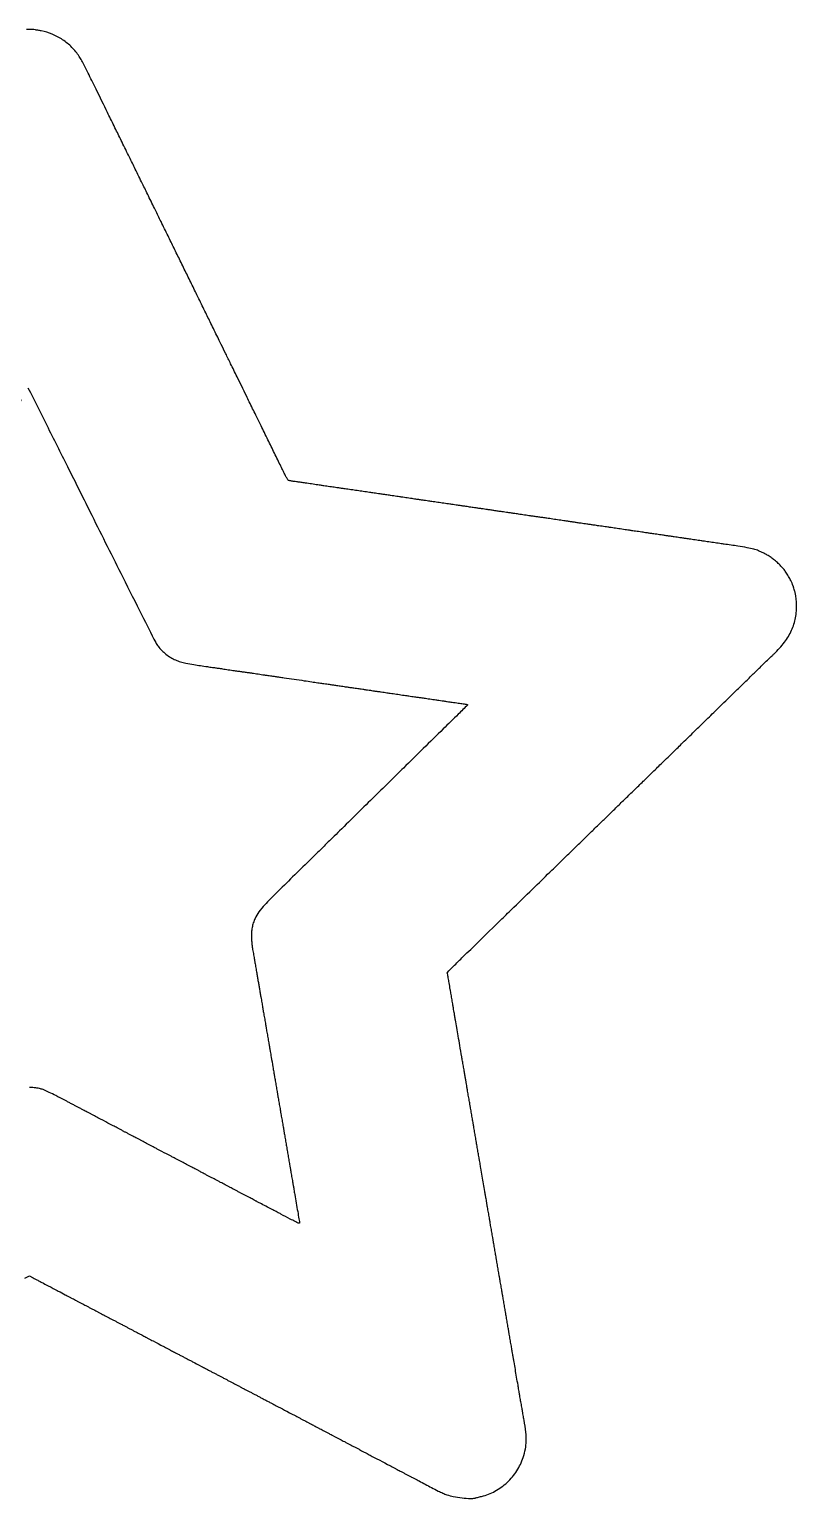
# Model space of a CAD drawing. Extents: x 28 to 2960, y 87 to 2895.
# Drawn here: x 1494 to 2960, y 87 to 2895 of the extents above; entities that cross this region are included whole.
import ezdxf

# ---------------------------------------------------------------- set-up
doc = ezdxf.new("R2010")
doc.units = 0

msp = doc.modelspace()

# ---------------------------------------------------------------- linework, layer by layer
for points in [[(1485.239285, 507.924642), (1493.97857, 512.5), (1499.739285, 509.391499, 0.002675), (1502.924066, 507.694918, 0.000602), (1508.360915, 504.84422, 0.000625), (1514.643351, 501.569787, 0.000605), (1521, 498.27653, -0.00062), (1531.105624, 493.040614, -0.00102), (1539.638685, 488.583896, -0.000862), (1549.094972, 483.599584, -0.000312), (1562.5, 476.493647, 0.000414), (1566.243452, 474.51024, 0.000212), (1570.940625, 472.029055, 0.000211), (1575.780021, 469.477983, 0.000318), (1580, 467.259139, -0.000277), (1584.255165, 465.022242, -0.000176), (1589.20625, 462.413785, -0.000177), (1594.062351, 459.850992, -0.000328), (1598, 457.767823, 0.000305), (1601.97115, 455.666698, 0.000158), (1606.940625, 453.043249, 0.000157), (1612.052334, 450.34882, 0.000238), (1616.5, 448.008892, -0.000414), (1620.840679, 445.723293, -0.00031), (1625.61875, 443.198538, -0.000313), (1630.114928, 440.815562, -0.000717), (1633.5, 439.012523, 0.001257), (1637.066113, 437.117989, 0.000426), (1642.2625, 434.379738, 0.000424), (1648.009583, 431.363764, 0.000487), (1653.5, 428.495232, -0.000535), (1658.917169, 425.664314, -0.000502), (1664.44375, 422.761617, -0.000499), (1669.340483, 420.177211, -0.001732), (1672.5, 418.491611, 0.001694), (1675.659494, 416.805716, 0.000488), (1680.55625, 414.220208, 0.000491), (1686.082831, 411.315972, 0.000523), (1691.5, 408.483232, -0.000241), (1697.063312, 405.578063, -0.000195), (1703.03125, 402.454965, -0.000197), (1708.534231, 399.569682, -0.00051), (1712.5, 397.483221, 0.000077), (1716.259936, 395.500888, 0.000038), (1721.014063, 392.995788, 0.000038), (1725.933839, 390.404363, 0.000056), (1730.25, 388.131926), (1734.688489, 385.795721), (1740, 383), (1745.311511, 380.204279, 0.002625), (1749.75, 377.868074, -0.000056), (1754.066161, 375.595637, -0.000038), (1758.985937, 373.004212, -0.000038), (1763.740064, 370.499112, -0.000077), (1767.5, 368.516779, 0.000427), (1771.46573, 366.429491, 0.000165), (1776.96875, 363.541386, 0.000163), (1782.936686, 360.414272, 0.000202), (1788.5, 357.504344, -0.00023), (1794.081461, 354.584524, -0.000183), (1800.104688, 351.427274, -0.000185), (1805.685032, 348.496947, -0.000464), (1809.75, 346.35564), (1813.505645, 344.372824), (1818, 342), (1822.494355, 339.627176, -0.015094), (1826.25, 337.64436, 0.000519), (1830.314993, 335.503613, 0.000207), (1835.895312, 332.575188, 0.000204), (1841.918541, 329.420646, 0.000257), (1847.5, 326.504035, -0.000513), (1852.917169, 323.669747, -0.000481), (1858.44375, 320.764203, -0.000479), (1863.340525, 318.177759, -0.001661), (1866.5, 316.491611, 0.001761), (1869.659534, 314.806237, 0.000507), (1874.55625, 312.222669, 0.00051), (1880.082831, 309.321143, 0.000544), (1885.5, 306.491611, -0.000544), (1890.917169, 303.66208, -0.00051), (1896.44375, 300.760553, -0.000507), (1901.340466, 298.176985, -0.001761), (1904.5, 296.491611, 0.001694), (1907.659494, 294.805716, 0.000488), (1912.55625, 292.220208, 0.000491), (1918.082831, 289.315972, 0.000523), (1923.5, 286.483232, -0.000241), (1929.063312, 283.578063, -0.000195), (1935.03125, 280.454965, -0.000197), (1940.534231, 277.569682, -0.00051), (1944.5, 275.483221, 0.000092), (1950.321329, 272.4143, 0.000074), (1956.594869, 269.109639, 0.000042), (1965.50062, 264.421065, 0.000008), (1981.5, 256, 0.03125), (1985.824682, 253.723852), (1991, 251), (1996.175318, 248.276148), (2000.5, 246, 0.000055), (2004.841866, 243.715419, 0.000032), (2010.073437, 240.963859, 0.000032), (2015.328773, 238.200651, 0.000053), (2019.75, 235.876966, -0.00051), (2023.994744, 233.641083, -0.000376), (2028.692188, 231.156106, -0.000379), (2033.130756, 228.79949, -0.000849), (2036.5, 227, 0.000849), (2039.869244, 225.20051, 0.000379), (2044.307812, 222.843894, 0.000376), (2049.005256, 220.358917, 0.00051), (2053.25, 218.123034, -0.000053), (2057.671227, 215.799349, -0.000032), (2062.926563, 213.036141, -0.000032), (2068.158134, 210.284581, -0.000055), (2072.5, 208), (2076.824682, 205.723852, 0.019048), (2082, 203), (2087.175318, 200.276148, 0.010363), (2091.5, 198, 0.000019), (2095.84186, 195.715026, 0.000011), (2101.073437, 192.962233, 0.000011), (2106.328767, 190.197242, 0.000019), (2110.75, 187.871431, -0.000208), (2115.083831, 185.589497, -0.000138), (2120.059375, 182.965271, -0.000139), (2124.892719, 180.412623, -0.00027), (2128.75, 178.371431), (2132.505645, 176.381426), (2137, 174, 0.020619), (2141.494355, 171.618574, -0.019048), (2145.25, 169.628569, 0.00027), (2149.107281, 167.587377, 0.000139), (2153.940625, 165.034729, 0.000138), (2158.916169, 162.410503, 0.000208), (2163.25, 160.128569), (2167.688489, 157.793892, -0.012195), (2173, 155), (2178.311511, 152.206108), (2182.75, 149.871431, -0.000266), (2187.066139, 147.598177, -0.00018), (2191.985937, 145.001375, -0.000181), (2196.739991, 142.487666, -0.000361), (2200.5, 140.494337, 0.000661), (2204.341376, 138.460822, 0.000299), (2209.38125, 135.805233, 0.000296), (2214.703686, 133.008842, 0.000405), (2219.5, 130.497443, -0.000423), (2224.296313, 127.985818, -0.000309), (2229.61875, 125.18874, -0.000313), (2234.658613, 122.532157, -0.000691), (2238.5, 120.497443, 0.001033), (2262.235725, 107.945805, 0.005703), (2275.106584, 101.359903, 0.010548), (2283.869636, 97.229544, 0.017106), (2291.5, 94.136191, 0.04059), (2303.900816, 90.706703, 0.018488), (2320.537609, 88.163314, 0.016483), (2336.611002, 86.846079, 0.085292), (2345.429002, 87.921577, -0.010272), (2347.183166, 88.408938, -0.001967), (2350.388519, 89.215525, -0.002096), (2354.137723, 90.126639, -0.001928), (2358, 91.032379, 0.070716), (2383.503874, 100.856599, 0.061021), (2406.704763, 117.800262, 0.060425), (2425.332746, 140.032025, 0.066457), (2437.39757, 165.395224, 0.030031), (2441.585313, 181.711195, 0.042167), (2443.189014, 196.653864, 0.03516), (2442.382436, 213.564583, 0.014086), (2439.007026, 236.5, -0.00053), (2438.132509, 241.497644, -0.000501), (2437.252127, 246.590625, -0.000497), (2436.481791, 251.100626, -0.001757), (2436, 254, 0.001681), (2435.51866, 256.899387, 0.000476), (2434.749937, 261.409375, 0.000479), (2433.871827, 266.502356, 0.000507), (2433, 271.5, -0.000514), (2432.128245, 276.497644, -0.000486), (2431.250349, 281.590625, -0.000482), (2430.481936, 286.100616, -0.001704), (2430.000973, 289, 0.001777), (2429.125275, 294.27414, 0.000349), (2427.51064, 303.749208, 0.000209), (2424.887808, 319.037642, 0.000036), (2419.904514, 348, -0.000269), (2418.685734, 355.103221, -0.000297), (2417.514675, 361.975, -0.000276), (2416.521464, 367.843774, -0.001529), (2415.999027, 371, 0.001704), (2415.518064, 373.899384, 0.000482), (2414.749651, 378.409375, 0.000486), (2413.871755, 383.502356, 0.000514), (2413, 388.5, -0.000507), (2412.128173, 393.497644, -0.000479), (2411.250063, 398.590625, -0.000476), (2410.48134, 403.100613, -0.001681), (2410, 406, 0.001681), (2409.51866, 408.899387, 0.000476), (2408.749937, 413.409375, 0.000479), (2407.871827, 418.502356, 0.000507), (2407, 423.5, -0.000507), (2406.128173, 428.497644, -0.000479), (2405.250063, 433.590625, -0.000476), (2404.48134, 438.100613, -0.001681), (2404, 441, 0.001681), (2403.51866, 443.899387, 0.000476), (2402.749937, 448.409375, 0.000479), (2401.871827, 453.502356, 0.000507), (2401, 458.5, -0.000507), (2400.128173, 463.497644, -0.000479), (2399.250063, 468.590625, -0.000476), (2398.48134, 473.100613, -0.001681), (2398, 476, 0.001681), (2397.51866, 478.899387, 0.000476), (2396.749937, 483.409375, 0.000479), (2395.871827, 488.502356, 0.000507), (2395, 493.5, -0.000507), (2394.128173, 498.497644, -0.000479), (2393.250063, 503.590625, -0.000476), (2392.48134, 508.100613, -0.001681), (2392, 511, 0.001681), (2391.51866, 513.899387, 0.000476), (2390.749937, 518.409375, 0.000479), (2389.871827, 523.502356, 0.000507), (2389, 528.5, -0.000507), (2388.128173, 533.497644, -0.000479), (2387.250063, 538.590625, -0.000476), (2386.48134, 543.100613, -0.001681), (2386, 546, 0.001681), (2385.51866, 548.899387, 0.000476), (2384.749937, 553.409375, 0.000479), (2383.871827, 558.502356, 0.000507), (2383, 563.5, -0.000507), (2382.128173, 568.497644, -0.000479), (2381.250063, 573.590625, -0.000476), (2380.48134, 578.100613, -0.001681), (2380, 581, 0.001681), (2379.51866, 583.899387, 0.000476), (2378.749937, 588.409375, 0.000479), (2377.871827, 593.502356, 0.000507), (2377, 598.5, -0.000507), (2376.128173, 603.497644, -0.000479), (2375.250063, 608.590625, -0.000476), (2374.48134, 613.100613, -0.001681), (2374, 616, 0.001681), (2373.51866, 618.899387, 0.000476), (2372.749937, 623.409375, 0.000479), (2371.871827, 628.502356, 0.000507), (2371, 633.5, -0.000514), (2370.128245, 638.497644, -0.000486), (2369.250349, 643.590625, -0.000482), (2368.481936, 648.100616, -0.001704), (2368.000973, 651, 0.001529), (2367.478536, 654.156226, 0.000276), (2366.485325, 660.025, 0.000297), (2365.314266, 666.896779, 0.000269), (2364.095486, 674, -0.000036), (2359.112192, 702.962358, -0.000209), (2356.48936, 718.250792, -0.000349), (2354.874725, 727.72586, -0.001777), (2353.999027, 733, 0.001704), (2353.518064, 735.899384, 0.000482), (2352.749651, 740.409375, 0.000486), (2351.871755, 745.502356, 0.000514), (2351, 750.5, -0.000507), (2350.128173, 755.497644, -0.000479), (2349.250063, 760.590625, -0.000476), (2348.48134, 765.100613, -0.001681), (2348, 768, 0.001681), (2347.51866, 770.899387, 0.000476), (2346.749937, 775.409375, 0.000479), (2345.871827, 780.502356, 0.000507), (2345, 785.5, -0.000507), (2344.128173, 790.497644, -0.000479), (2343.250063, 795.590625, -0.000476), (2342.48134, 800.100613, -0.001681), (2342, 803, 0.001681), (2341.51866, 805.899387, 0.000476), (2340.749937, 810.409375, 0.000479), (2339.871827, 815.502356, 0.000507), (2339, 820.5, -0.000507), (2338.128173, 825.497644, -0.000479), (2337.250063, 830.590625, -0.000476), (2336.48134, 835.100613, -0.001681), (2336, 838, 0.001681), (2335.51866, 840.899387, 0.000476), (2334.749937, 845.409375, 0.000479), (2333.871827, 850.502356, 0.000507), (2333, 855.5, -0.000514), (2332.128245, 860.497644, -0.000486), (2331.250349, 865.590625, -0.000482), (2330.481936, 870.100616, -0.001704), (2330.000973, 873, 0.001529), (2329.478536, 876.156226, 0.000276), (2328.485325, 882.025, 0.000297), (2327.314266, 888.896779, 0.000269), (2326.095486, 896, -0.00006), (2324.722198, 903.983718, -0.000035), (2323.074543, 913.573437, -0.000035), (2321.424193, 923.186915, -0.000059), (2320.041559, 931.25, 0.000021), (2316.341346, 952.838329, 0.000035), (2313.220769, 971.032617, 0.000041), (2310.490428, 986.937218, 0.000053), (2307.987632, 1001.5, -0.000258), (2306.737027, 1008.794662, -0.000287), (2305.539091, 1015.828125, -0.000265), (2304.524772, 1021.823497, -0.001522), (2303.999027, 1025, 0.001704), (2303.518064, 1027.899384, 0.000482), (2302.749651, 1032.409375, 0.000486), (2301.871755, 1037.502356, 0.000514), (2301, 1042.5, -0.000498), (2300.128087, 1047.497644, -0.000471), (2299.249717, 1052.590625, -0.000468), (2298.480618, 1057.100608, -0.001653), (2297.998822, 1060, 0.001502), (2295.941445, 1072.404103, 0.003031), (2294.231367, 1082.165149, 0.001105), (2292.76675, 1090.136541, 0.092678), (2292.321459, 1091.288885, -0.347018), (2292.475085, 1092.625228, -0.001435), (2303.663437, 1103.814433, -0.002326), (2322.891511, 1122.756874, -0.000148), (2379.511304, 1177.986319, 0.000011), (2388.6123, 1186.858961, 0.000006), (2399.506641, 1197.480675, 0.000006), (2410.403114, 1208.105004, 0.000011), (2419.511304, 1216.986319, -0.000028), (2460.32278, 1256.778491, -0.000058), (2492.080731, 1287.732568, -0.000074), (2517.224588, 1312.226987, -0.00015), (2537.010707, 1331.48476, 0.000151), (2545.462554, 1339.710952, 0.000087), (2555.65002, 1349.635873, 0.000087), (2565.885794, 1359.61478, 0.000145), (2574.5, 1368.020586, -0.000233), (2584.413191, 1377.690521, -0.00007), (2599.521875, 1392.410603, -0.00007), (2616.483715, 1408.926924, -0.000076), (2633, 1425, 0.000086), (2649.552152, 1441.10861, 0.000078), (2666.62186, 1457.731795, 0.000078), (2681.876304, 1472.596486, 0.000253), (2691.989309, 1482.464175, -0.000094), (2700.862181, 1491.127313, -0.000055), (2711.481579, 1501.489476, -0.000055), (2722.102066, 1511.848102, -0.000095), (2730.978006, 1520.5, 0.000031), (2739.889849, 1529.184672, 0.000018), (2750.627768, 1539.650894, 0.000018), (2761.414265, 1550.165946, 0.000029), (2770.488696, 1559.013681, -0.000011), (2779.596886, 1567.894996, -0.000006), (2790.493359, 1578.519325, -0.000006), (2801.3877, 1589.141039, -0.000011), (2810.488696, 1598.013681, 0.000023), (2838.710126, 1625.52837, 0.00006), (2859.004857, 1645.321483, 0.000081), (2875.192186, 1661.11766, 0.000106), (2890, 1675.578475, -0.000571), (2898.004411, 1683.380789, -0.000592), (2905.930125, 1691.070539, -0.00057), (2912.805375, 1697.710166, -0.002567), (2916.847233, 1701.564793, 0.04068), (2936.685599, 1723.602615, 0.056702), (2950.277074, 1746.362992, 0.060379), (2957.836245, 1770.421643, 0.055445), (2959.730294, 1796.306053, 0.009328), (2959.417966, 1801.839042, 0.008479), (2958.892371, 1807.535847, 0.008534), (2958.248491, 1812.617924, 0.026608), (2957.575942, 1816, 0.002544), (2955.938817, 1822.290924, 0.006425), (2954.665651, 1826.84637, 0.006517), (2953.653049, 1830.138327, 0.059379), (2953.028446, 1831.5, -0.036903), (2952.716361, 1832.106975, -0.005998), (2952.213247, 1833.333908, -0.006586), (2951.656339, 1834.795789, -0.005755), (2951.111722, 1836.338836, 0.040825), (2948.780497, 1841.711408, 0.012381), (2944.396376, 1849.444284, 0.012818), (2939.325177, 1857.423435, 0.020418), (2934.545334, 1863.943182, 0.027777), (2929.837566, 1869.21446, 0.012243), (2923.071979, 1875.667822, 0.012275), (2915.793995, 1881.958332, 0.020968), (2909.382379, 1886.794853, 0.022588), (2905.167046, 1889.43281, 0.008655), (2899.085393, 1892.729199, 0.008756), (2892.627791, 1895.943703, 0.014602), (2887.071061, 1898.392996, 0.034866), (2877.974314, 1901.369771, 0.014112), (2865.226329, 1904.198074, 0.009909), (2847.458477, 1907.253292, 0.003359), (2821.5, 1911.010755, -0.00155), (2818.264664, 1911.467122, -0.000391), (2813.003125, 1912.230141, -0.000399), (2806.991406, 1913.111651, -0.000403), (2801, 1914, 0.000338), (2795.008594, 1914.889139, 0.000335), (2788.996875, 1915.773018, 0.000328), (2783.735381, 1916.539464, 0.001301), (2780.5, 1917, -0.001301), (2777.264619, 1917.460536, -0.000328), (2772.003125, 1918.226982, -0.000335), (2765.991406, 1919.110861, -0.000338), (2760, 1920, 0.000286), (2750.695924, 1921.381748, 0.000756), (2744.036272, 1922.356601, 0.000677), (2736.978303, 1923.369108, 0.000192), (2726, 1924.924523, -0.001033), (2722.655444, 1925.404117, -0.000672), (2718.79375, 1925.971305, -0.000675), (2715.026955, 1926.534928, -0.001287), (2712, 1927, 0.001287), (2708.973045, 1927.465072, 0.000675), (2705.20625, 1928.028695, 0.000672), (2701.344556, 1928.595883, 0.001033), (2698, 1929.075477, -0.000192), (2687.021697, 1930.630892, -0.000677), (2679.963728, 1931.643399, -0.000756), (2673.304076, 1932.618252, -0.000286), (2664, 1934, 0.000338), (2658.008594, 1934.889139, 0.000335), (2651.996875, 1935.773018, 0.000328), (2646.735381, 1936.539464, 0.001301), (2643.5, 1937, -0.001301), (2640.264619, 1937.460536, -0.000328), (2635.003125, 1938.226982, -0.000335), (2628.991406, 1939.110861, -0.000338), (2623, 1940, 0.000338), (2617.008594, 1940.889139, 0.000335), (2610.996875, 1941.773018, 0.000328), (2605.735381, 1942.539464, 0.001301), (2602.5, 1943, -0.001301), (2599.264619, 1943.460536, -0.000328), (2594.003125, 1944.226982, -0.000335), (2587.991406, 1945.110861, -0.000338), (2582, 1946, 0.000286), (2572.695924, 1947.381748, 0.000756), (2566.036272, 1948.356601, 0.000677), (2558.978303, 1949.369108, 0.000192), (2548, 1950.924523, -0.001046), (2544.655445, 1951.40421, -0.000681), (2540.79375, 1951.971685, -0.000684), (2537.026956, 1952.535725, -0.001304), (2534, 1953.001294, 0.001252), (2531.040961, 1953.456731, 0.000736), (2527.5, 1953.987333, 0.000736), (2523.958951, 1954.507296, 0.001256), (2521, 1954.929746, -0.001164), (2517.556602, 1955.420711, -0.000322), (2512.15, 1956.207996, -0.000325), (2506.028117, 1957.107527, -0.00034), (2500, 1958.001477, 0.000255), (2494.008594, 1958.891031, 0.000252), (2487.996875, 1959.777377, 0.000247), (2482.735441, 1960.547737, 0.000979), (2479.5, 1961.013361, 0.000002), (2476.635186, 1961.419912, 0.000001), (2472.9125, 1961.948179, 0.000001), (2469.001284, 1962.503183, 0.000001), (2465.5, 1963, -0.000001), (2461.998716, 1963.496817, -0.000001), (2458.0875, 1964.051821, -0.000001), (2454.364814, 1964.580088, -0.000002), (2451.5, 1964.986639, -0.000993), (2448.264562, 1965.452355, -0.000251), (2443.003125, 1966.223057, -0.000256), (2436.991406, 1967.10988, -0.000258), (2431, 1968, 0.000286), (2421.695924, 1969.381748, 0.000756), (2415.036272, 1970.356601, 0.000677), (2407.978303, 1971.369108, 0.000192), (2397, 1972.924523, -0.001033), (2393.655444, 1973.404117, -0.000672), (2389.79375, 1973.971305, -0.000675), (2386.026955, 1974.534928, -0.001287), (2383, 1975, 0.001287), (2379.973045, 1975.465072, 0.000675), (2376.20625, 1976.028695, 0.000672), (2372.344556, 1976.595883, 0.001033), (2369, 1977.075477, -0.000192), (2358.021697, 1978.630892, -0.000677), (2350.963728, 1979.643399, -0.000756), (2344.304076, 1980.618252, -0.000286), (2335, 1982, 0.000294), (2325.636223, 1983.390447, 0.000756), (2318.862823, 1984.3817, 0.000692), (2311.749913, 1985.401609, 0.000212), (2301, 1986.923207, -0.000982), (2297.204723, 1987.466371, -0.000341), (2291.7375, 1988.263584, -0.000339), (2285.718458, 1989.149626, -0.000395), (2280, 1990, 0.000395), (2274.281542, 1990.850374, 0.000339), (2268.2625, 1991.736416, 0.000341), (2262.795277, 1992.533629, 0.000982), (2259, 1993.076793, -0.000212), (2248.250087, 1994.598391, -0.000692), (2241.137177, 1995.6183, -0.000756), (2234.363777, 1996.609553, -0.000294), (2225, 1998, 0.000338), (2219.008594, 1998.889139, 0.000335), (2212.996875, 1999.773018, 0.000328), (2207.735381, 2000.539464, 0.001301), (2204.5, 2001, -0.001301), (2201.264619, 2001.460536, -0.000328), (2196.003125, 2002.226982, -0.000335), (2189.991406, 2003.110861, -0.000338), (2184, 2004, 0.000294), (2174.636223, 2005.390447, 0.000756), (2167.862823, 2006.3817, 0.000692), (2160.749913, 2007.401609, 0.000212), (2150, 2008.923207, -0.000982), (2146.204723, 2009.466371, -0.000341), (2140.7375, 2010.263584, -0.000339), (2134.718458, 2011.149626, -0.000395), (2129, 2012, 0.000395), (2123.281542, 2012.850374, 0.000339), (2117.2625, 2013.736416, 0.000341), (2111.795277, 2014.533629, 0.000982), (2108, 2015.076793, -0.000212), (2097.250087, 2016.598391, -0.000692), (2090.137177, 2017.6183, -0.000756), (2083.363777, 2018.609553, -0.000294), (2074, 2020, 0.000338), (2068.008594, 2020.889139, 0.000335), (2061.996875, 2021.773018, 0.000328), (2056.735381, 2022.539464, 0.001301), (2053.5, 2023, -0.001301), (2050.264619, 2023.460536, -0.000328), (2045.003125, 2024.226982, -0.000335), (2038.991406, 2025.110861, -0.000338), (2033, 2026, 0.000409), (2021.300496, 2027.734543, 0.001135), (2013.071993, 2028.928517, 0.001417), (2005.93686, 2029.926682, 0.001045), (1998.031959, 2030.992883, -0.010031), (1994.690859, 2031.504817, -0.013061), (1991.656902, 2032.114218, -0.010707), (1989.168416, 2032.7384, -0.106791), (1988.220927, 2033.23161, -0.095093), (1987.434635, 2034.187305, -0.00252), (1984.82515, 2039.035125, -0.005196), (1981.836498, 2044.798712, -0.003522), (1978.546738, 2051.423097, 0.000254), (1974.375251, 2059.962628, 0.000093), (1968.483567, 2072.00241, 0.000093), (1962.045927, 2085.145469, 0.000111), (1955.988262, 2097.5, -0.000085), (1949.790571, 2110.138395, -0.000062), (1942.924575, 2124.15, -0.000063), (1936.431431, 2137.4091, -0.00014), (1931.494866, 2147.5, 0.000077), (1926.654948, 2157.396511, 0.000038), (1920.502887, 2169.96875, 0.000038), (1914.116991, 2183.013861, 0.000055), (1908.491614, 2194.5, -0.00001), (1890.578747, 2231.067002, -0.000031), (1878.427573, 2255.87742, -0.000045), (1869.053669, 2275.024554, -0.000059), (1860.502667, 2292.5, 0.000089), (1855.278754, 2303.174362, 0.000047), (1848.811009, 2316.38125, 0.000047), (1842.2008, 2329.87262, 0.000073), (1836.500409, 2341.5, -0.000071), (1830.79996, 2353.127379, -0.000046), (1824.189571, 2366.61875, -0.000046), (1817.721565, 2379.825637, -0.000086), (1812.497339, 2390.5, 0.000057), (1800.60511, 2414.802252, 0.000052), (1788.304161, 2439.925843, 0.000052), (1776.100597, 2464.837398, 0.000061), (1764.502223, 2488.5, -0.000033), (1758.767872, 2500.197353, -0.00002), (1752.046148, 2513.9125, -0.00002), (1745.418821, 2527.437825, -0.000037), (1740, 2538.5, 0.00003), (1734.589678, 2549.545208, 0.000017), (1727.990603, 2563.014062, 0.000017), (1721.309007, 2576.649036, 0.000027), (1715.622885, 2588.25, -0.000002), (1709.893549, 2599.937678, -0.000001), (1703.072287, 2613.853125, -0.000001), (1696.274402, 2627.721084, -0.000002), (1690.623198, 2639.25, 0.000007), (1684.930005, 2650.864296, 0.000004), (1677.993558, 2665.014062, 0.000004), (1670.975377, 2679.329974, 0.000007), (1665.008869, 2691.5, -0.000052), (1659.138344, 2703.476989, -0.000035), (1652.425666, 2717.178125, -0.000035), (1645.924024, 2730.453196, -0.000069), (1640.761301, 2741, 0.000702), (1618.672147, 2785.981004, 0.002404), (1604.12921, 2815.13618, 0.002653), (1593.937954, 2835.060163, 0.025926), (1589.158673, 2843.217884, 0.051846), (1575.044654, 2860.480046, 0.047799), (1557.316981, 2875.000626, 0.04822), (1537.324409, 2885.777248, 0.055073), (1516.5, 2891.945775, -0.000402), (1513.468778, 2892.493455, -0.000306), (1510.146479, 2893.098585, -0.000309), (1507.030561, 2893.670081, -0.000722), (1504.700779, 2894.102359, 0.031318), (1500.323268, 2894.640358, 0.012004), (1494.191007, 2894.859166, 0.011383), (1488.181239, 2894.79242, 0.044516)], [(1491.220576, 2209.697588, -0.000006), (1527.026087, 2138.350125, -0.000345), (1566.442299, 2059.670162, -0.000207), (1613.130855, 1966.215796, 0.00028), (1672.277393, 1847.868112, 0.001108), (1708.872203, 1775.150472, 0.000486), (1735.284477, 1723.080796, 0.045455), (1739.789935, 1715.914385, 0.033627), (1746.668456, 1708.061061, 0.028993), (1754.870945, 1700.775379, 0.029029), (1763.84889, 1694.497022, 0.033971), (1773.047366, 1689.657757, 0.028953), (1782.473372, 1686.125934, 0.023635), (1792.902761, 1683.425656, 0.013838), (1807.784182, 1680.742098, 0.002895), (1834, 1676.915335, -0.00033), (1843.741763, 1675.544305, -0.000774), (1851.024048, 1674.503014, -0.000775), (1858.295746, 1673.440247, -0.000333), (1868, 1672, 0.000258), (1873.991406, 1671.10988, 0.000256), (1880.003125, 1670.223057, 0.000251), (1885.264562, 1669.452355, 0.000993), (1888.5, 1668.986639, 0.000002), (1891.364814, 1668.580088, 0.000001), (1895.0875, 1668.051821, 0.000001), (1898.998716, 1667.496817, 0.000001), (1902.5, 1667, -0.000001), (1906.001284, 1666.503183, -0.000001), (1909.9125, 1665.948179, -0.000001), (1913.635186, 1665.419912, -0.000002), (1916.5, 1665.013361, -0.000979), (1919.735441, 1664.547737, -0.000247), (1924.996875, 1663.777377, -0.000252), (1931.008594, 1662.891031, -0.000255), (1937, 1662.001477, 0.000334), (1943.064798, 1661.102011, 0.000308), (1949.296875, 1660.185914, 0.000307), (1954.851087, 1659.376444, 0.001024), (1958.5, 1658.854573, -0.000082), (1961.616911, 1658.414784, -0.000054), (1965.20625, 1657.907344, -0.000054), (1968.700806, 1657.412537, -0.000104), (1971.5, 1657.015286, -0.000994), (1980.442553, 1655.726152, -0.000129), (1999.523816, 1652.931683, -0.000162), (2019.152504, 1650.045356, -0.000405), (2033.5, 1647.918981, 0.000385), (2039.026931, 1647.099638, 0.000324), (2044.884375, 1646.239784, 0.000326), (2050.233941, 1645.461591, 0.000904), (2054, 1644.923207, -0.000212), (2064.749913, 1643.401609, -0.000692), (2071.862823, 1642.3817, -0.000756), (2078.636223, 1641.390447, -0.000294), (2088, 1640, 0.000302), (2097.462316, 1638.595061, 0.000722), (2104.48554, 1637.566957, 0.000703), (2111.619707, 1636.543362, 0.000273), (2121.5, 1635.145427, -0.001024), (2125.148913, 1634.623556, -0.000307), (2130.703125, 1633.814086, -0.000308), (2136.935202, 1632.897989, -0.000334), (2143, 1631.998523, 0.000291), (2152.367689, 1630.608379, 0.000746), (2159.148195, 1629.616529, 0.000683), (2166.264345, 1628.596335, 0.00021), (2177, 1627.076793, -0.000982), (2180.795277, 1626.533629, -0.000341), (2186.2625, 1625.736416, -0.000339), (2192.281542, 1624.850374, -0.000395), (2198, 1624, 0.000395), (2203.718458, 1623.149626, 0.000339), (2209.7375, 1622.263584, 0.000341), (2215.204723, 1621.466371, 0.000982), (2219, 1620.923207, -0.000212), (2229.749913, 1619.401609, -0.000692), (2236.862823, 1618.3817, -0.000756), (2243.636223, 1617.390447, -0.000294), (2253, 1616, 0.000258), (2258.991406, 1615.10988, 0.000256), (2265.003125, 1614.223057, 0.000251), (2270.264562, 1613.452355, 0.000993), (2273.5, 1612.986639, 0.00001), (2285.620783, 1611.266747, 0.00005), (2292.424044, 1610.302217, 0.000086), (2297.185948, 1609.62842, 0.000116), (2301.5, 1609.019776, -0.001436), (2313.418318, 1607.306193, -0.003032), (2322.650686, 1605.89448, -0.00076), (2330.275227, 1604.669373, -0.147801), (2330.968624, 1604.330726, -0.426411), (2330.981021, 1603.596026, -0.000226), (2313.248039, 1586.015299, -0.001034), (2284.61284, 1557.768703, -0.000082), (2208.5, 1483.023265, 0.000155), (2184.213721, 1459.16628, 0.000081), (2154.008901, 1429.46723, 0.000076), (2120.647057, 1396.643301, 0.000071), (2086.5, 1363.026997, -0.000138), (2072.979974, 1349.720658, -0.000085), (2057.081071, 1334.086978, -0.000085), (2041.369667, 1318.6482, -0.000154), (2028.478113, 1305.992445, 0.000655), (1965.338678, 1243.883303, 0.009662), (1943.604233, 1221.60265, 0.028619), (1932.294948, 1208.078467, 0.053791), (1925.081786, 1195.816612, 0.029072), (1921.718623, 1187.045206, 0.031904), (1919.516659, 1178.208884, 0.030507), (1918.390259, 1168.822991, 0.022754), (1918.255274, 1158.394338, 0.011227), (1918.576, 1152.569871, 0.007001), (1919.200454, 1145.761634, 0.00702), (1920.007523, 1139.040449, 0.012253), (1920.890564, 1133.5, -0.000862), (1921.804285, 1128.502356, -0.000816), (1922.71779, 1123.409375, -0.000809), (1923.511641, 1118.899175, -0.002864), (1924, 1116, 0.001557), (1924.476178, 1113.127302, 0.000462), (1925.222053, 1108.7375, 0.000463), (1926.069324, 1103.80622, 0.0005), (1926.904646, 1099, -0.000365), (1927.889698, 1093.34132, -0.000146), (1929.230759, 1085.590625, -0.000145), (1930.671701, 1077.233765, -0.000182), (1932, 1069.5, 0.000182), (1933.328299, 1061.766235, 0.000145), (1934.769241, 1053.409375, 0.000146), (1936.110302, 1045.65868, 0.000365), (1937.095354, 1040, -0.0005), (1937.930676, 1035.19378, -0.000463), (1938.777947, 1030.2625, -0.000462), (1939.523822, 1025.872698, -0.001557), (1940, 1023, 0.001681), (1940.48134, 1020.100613, 0.000476), (1941.250063, 1015.590625, 0.000479), (1942.128173, 1010.497644, 0.000507), (1943, 1005.5, -0.000507), (1943.871827, 1000.502356, -0.000479), (1944.749937, 995.409375, -0.000476), (1945.51866, 990.899387, -0.001681), (1946, 988, 0.001681), (1946.48134, 985.100613, 0.000476), (1947.250063, 980.590625, 0.000479), (1948.128173, 975.497644, 0.000507), (1949, 970.5, -0.000507), (1949.871827, 965.502356, -0.000479), (1950.749937, 960.409375, -0.000476), (1951.51866, 955.899387, -0.001681), (1952, 953, 0.001905), (1952.792577, 948.239059, 0.000641), (1953.983728, 941.302172, 0.000378), (1955.831959, 930.66869, 0.000079), (1959.094378, 912, -0.000504), (1959.930074, 907.19378, -0.000467), (1960.77766, 902.2625, -0.000465), (1961.523759, 897.872697, -0.001568), (1962, 895, 0.001681), (1962.48134, 892.100613, 0.000476), (1963.250063, 887.590625, 0.000479), (1964.128173, 882.497644, 0.000507), (1965, 877.5, -0.000507), (1965.871827, 872.502356, -0.000479), (1966.749937, 867.409375, -0.000476), (1967.51866, 862.899387, -0.001681), (1968, 860, 0.001681), (1968.48134, 857.100613, 0.000476), (1969.250063, 852.590625, 0.000479), (1970.128173, 847.497644, 0.000507), (1971, 842.5, -0.000507), (1971.871827, 837.502356, -0.000479), (1972.749937, 832.409375, -0.000476), (1973.51866, 827.899387, -0.001681), (1974, 825, 0.001681), (1974.48134, 822.100613, 0.000476), (1975.250063, 817.590625, 0.000479), (1976.128173, 812.497644, 0.000507), (1977, 807.5, -0.000507), (1977.871827, 802.502356, -0.000479), (1978.749937, 797.409375, -0.000476), (1979.51866, 792.899387, -0.001681), (1980, 790, 0.001681), (1980.48134, 787.100613, 0.000476), (1981.250063, 782.590625, 0.000479), (1982.128173, 777.497644, 0.000507), (1983, 772.5, -0.000507), (1983.871827, 767.502356, -0.000479), (1984.749937, 762.409375, -0.000476), (1985.51866, 757.899387, -0.001681), (1986, 755, 0.001681), (1986.48134, 752.100613, 0.000476), (1987.250063, 747.590625, 0.000479), (1988.128173, 742.497644, 0.000507), (1989, 737.5, -0.000507), (1989.871827, 732.502356, -0.000479), (1990.749937, 727.409375, -0.000476), (1991.51866, 722.899387, -0.001681), (1992, 720, 0.001681), (1992.48134, 717.100613, 0.000476), (1993.250063, 712.590625, 0.000479), (1994.128173, 707.497644, 0.000507), (1995, 702.5, -0.000507), (1995.871827, 697.502356, -0.000479), (1996.749937, 692.409375, -0.000476), (1997.51866, 687.899387, -0.001681), (1998, 685, 0.001557), (1998.476178, 682.127302, 0.000462), (1999.222053, 677.7375, 0.000463), (2000.069324, 672.80622, 0.0005), (2000.904646, 668, -0.000391), (2003.76443, 651.56687, -0.000416), (2006.539161, 635.468754, -0.000257), (2008.958349, 621.319694, -0.004564), (2009.694393, 616.75, -0.018871), (2009.888684, 615.035389, -0.06206), (2009.833157, 613.89995, -0.122396), (2009.544448, 613.247164, -0.23172), (2009.039762, 613, -0.115194), (2007.663981, 613.321225, -0.002649), (2001.633083, 616.339718, -0.003433), (1992.353069, 621.126456, -0.000565), (1974.5, 630.516779, 0.000117), (1967.433168, 634.241856, 0.000065), (1958.791066, 638.793274, 0.000056), (1948.721763, 644.093219, 0.000038), (1937.25, 650.128569, -0.000266), (1932.933861, 652.401823, -0.00018), (1928.014063, 654.998625, -0.000181), (1923.260009, 657.512334, -0.000361), (1919.5, 659.505663, 0.000661), (1915.658624, 661.539178, 0.000299), (1910.61875, 664.194767, 0.000296), (1905.296314, 666.991158, 0.000405), (1900.5, 669.502557, -0.000421), (1895.703687, 672.014157, -0.000308), (1890.38125, 674.811161, -0.000311), (1885.341386, 677.467638, -0.000688), (1881.5, 679.502222, 0.000425), (1877.739975, 681.496248, 0.000213), (1872.985937, 684.009651, 0.000212), (1868.066134, 686.605348, 0.000313), (1863.75, 688.876759, -0.000052), (1859.328772, 691.200523, -0.000031), (1854.073438, 693.963798, -0.000031), (1848.841866, 696.715404, -0.000054), (1844.5, 699, 0.000028), (1840.192567, 701.26676, 0.000017), (1835.073438, 703.96008, 0.000017), (1829.978042, 706.640474, 0.000029), (1825.75, 708.864103, -0.000233), (1821.591163, 711.053493, -0.000145), (1816.720313, 713.622417, -0.000146), (1811.920739, 716.157317, -0.000265), (1808, 718.232177, 0.000241), (1804.04557, 720.325105, 0.000127), (1799.132812, 722.92061, 0.000126), (1794.10145, 725.575515, 0.000195), (1789.75, 727.868074, 0.000002), (1785.328763, 730.195174, 0.000001), (1780.073437, 732.961247, 0.000001), (1774.841855, 735.714788, 0.000002), (1770.5, 738), (1766.175318, 740.276148, 0.023952), (1761, 743), (1755.824682, 745.723852), (1751.5, 748), (1747.175318, 750.276148), (1742, 753, -0.028571), (1736.824682, 755.723852), (1732.5, 758, 0.000019), (1728.15814, 760.284974, 0.000011), (1722.926563, 763.037767, 0.000011), (1717.671233, 765.802758, 0.000019), (1713.25, 768.128569, -0.000266), (1708.933861, 770.401823, -0.00018), (1704.014063, 772.998625, -0.000181), (1699.260009, 775.512334, -0.000361), (1695.5, 777.505663, 0.000661), (1691.658624, 779.539178, 0.000299), (1686.61875, 782.194767, 0.000296), (1681.296314, 784.991158, 0.000405), (1676.5, 787.502557, -0.000421), (1671.703687, 790.014157, -0.000308), (1666.38125, 792.811161, -0.000311), (1661.341386, 795.467638, -0.000688), (1657.5, 797.502222, 0.000425), (1653.739975, 799.496248, 0.000213), (1648.985937, 802.009651, 0.000212), (1644.066134, 804.605348, 0.000313), (1639.75, 806.876759), (1635.311511, 809.20901, 0.021164), (1630, 812), (1624.688489, 814.79099, 0.013072), (1620.25, 817.123241, -0.00034), (1615.933868, 819.39495, -0.00023), (1611.014063, 821.991562, -0.000232), (1606.260035, 824.506293, -0.000462), (1602.5, 826.50191, 0.000504), (1598.595585, 828.573731, 0.00021), (1593.325, 831.360846, 0.000208), (1587.679964, 834.339933, 0.000269), (1582.5, 837.067264, -0.000252), (1577.176933, 839.869704, -0.000169), (1571.0875, 843.08216, -0.00017), (1565.187591, 846.199737, -0.000334), (1560.5, 848.682757, 0.00404), (1544.542141, 856.984784, 0.007929), (1531.688998, 863.285394, 0.009346), (1521.619811, 867.796842, 0.033952), (1515, 870.098788, 0.022166), (1510.865, 871.034113, 0.013955), (1505.96755, 871.775397, 0.012209), (1500.308184, 872.331206, 0.00829), (1493.843888, 872.699431, 0.037034)], [(1226.934633, 2493.223043, -0.000006), (1205.252528, 2449, 0.000038)], [(1454.50118, 2138.5, -0.000124), (1478.72206, 2187.55729, -0.0028)], [(1424.462983, 2077.668159, 0.000029), (1435.626391, 2100.26875, 0.000029), (1446.274184, 2121.831748, 0.000062)], [(1395.5, 835, -0.000003), (1391.192571, 832.732965, -0.000002), (1386.073438, 830.038784, -0.000002), (1380.978047, 827.357146, -0.000003), (1376.75, 825.132031, -0.000253)]]:
    msp.add_lwpolyline(points, format="xyb")

doc.saveas('drawing.dxf')
